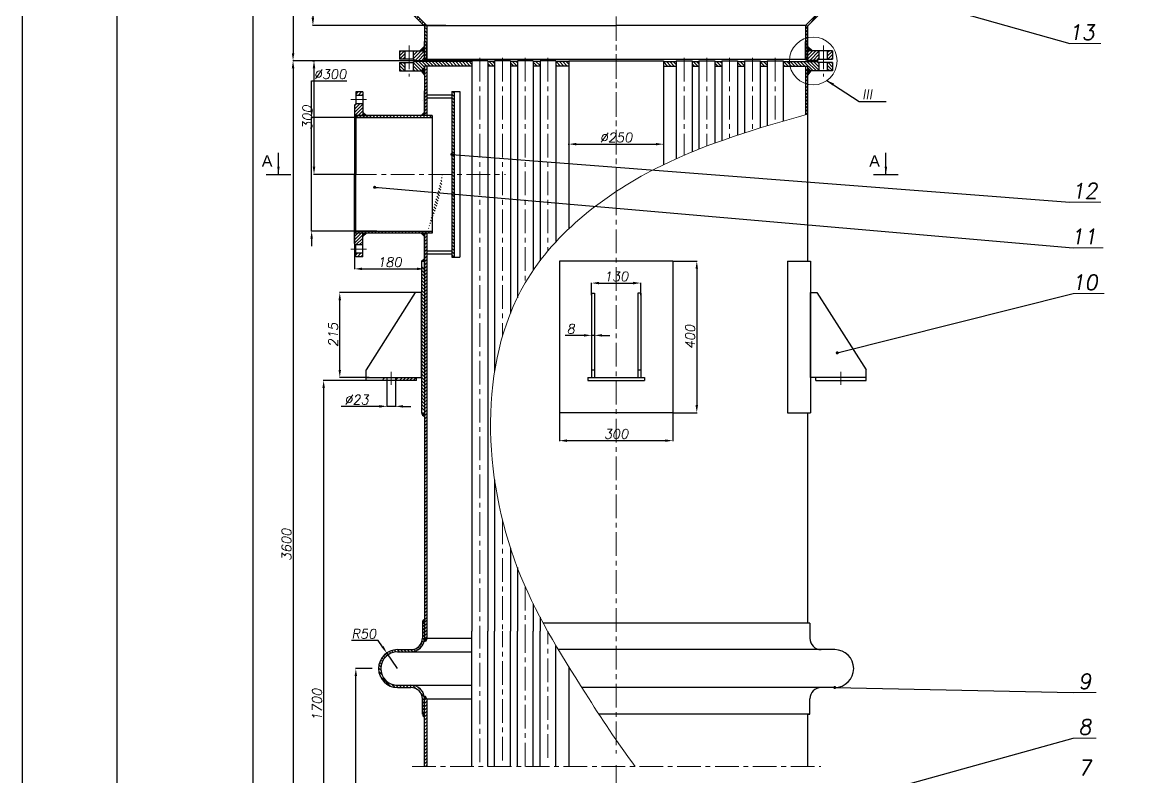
# Model space of a CAD drawing. Header units: inches. Extents: x 285 to 6225, y 0 to 8400.
# Drawn here: x 285 to 3255, y 2242 to 4233 of the extents above; entities that cross this region are included whole.
import ezdxf

# ---------------------------------------------------------------- set-up
doc = ezdxf.new("R2010")
doc.units = ezdxf.units.IN
doc.header["$LTSCALE"] = 50
doc.header["$MEASUREMENT"] = 0
doc.linetypes.add('CENTER', pattern=[2, 1.25, -0.25, 0.25, -0.25])
doc.layers.get('0').update_dxf_attribs({"plot": 0})
for name, color, linetype, lineweight in [('Dam', 2, 'Continuous', 30), ('kthuoc', 3, 'Continuous', 13), ('manh', 4, 'Continuous', 13), ('Tam', 1, 'CENTER', 13)]:
    doc.layers.add(name, color=color, linetype=linetype, lineweight=lineweight)
doc.styles.add('chu2.5', font='txt.shx', dxfattribs={"oblique": 10, "height": 25})
doc.dimstyles.new('kichthuoc2.5', dxfattribs={"dimtxt": 25, "dimasz": 20, "dimexe": 1, "dimexo": 0, "dimgap": 5, "dimtad": 1, "dimtoh": 1, "dimdec": 0, "dimzin": 0, "dimdsep": 46, "dimtxsty": 'chu2.5', "dimcen": 5, "dimclrd": 256, "dimclre": 256, "dimclrt": 256, "dimadec": 0, "dimazin": 0, "dimtfac": 1, "dimtdec": 0, "dimtmove": 0, "dimatfit": 0, "dimfxl": 1, "dimtolj": 1, "dimtzin": 0, "dimarcsym": 0})
pattern_1 = [(45, (-2021.75, 449.134), (-4.419417, 4.419417), [])]
pattern_2 = [(135, (-2021.75, 449.134), (-4.419417, -4.419417), [])]

# ---------------------------------------------------------------- blocks, each defined once
blk = doc.blocks.new('*D2')
at = {"layer": 'DEFPOINTS', "color": 0}
for p in [(1762.1, 7722.2), (893.1, 1206.6), (1816.4, 1206.6)]:
    blk.add_point(p, dxfattribs=at)
at = {"layer": 'kthuoc', "lineweight": -2}
for p, q in [((1762.1, 7722.2), (892.1, 7722.2)), ((893.1, 7702.2), (893.1, 1226.6)), ((1816.4, 1206.6), (892.1, 1206.6))]:
    blk.add_line(p, q, dxfattribs=at)
at = {"layer": 'kthuoc'}
for points in [[(889.8, 7702.2), (896.4, 7702.2), (893.1, 7722.2)], [(889.8, 1226.6), (896.4, 1226.6), (893.1, 1206.6)]]:
    blk.add_solid(points, dxfattribs=at)
at = {"layer": 'kthuoc', "insert": (875.6, 4464.4), "char_height": 25, "attachment_point": 5, "rotation": 90, "style": 'chu2.5'}
blk.add_mtext('\\A1;7550', dxfattribs=at)
blk = doc.blocks.new('*D19')
at = {"layer": 'DEFPOINTS', "color": 0}
for p in [(1202, 3982.1), (1048.9, 3682.1), (1221, 3682.1)]:
    blk.add_point(p, dxfattribs=at)
at = {"layer": 'kthuoc', "lineweight": -2}
for p, q in [((1048.9, 4002.1), (1048.9, 4079.2)), ((1048.9, 4079.2), (1141.6, 4079.2)), ((1202, 3982.1), (1047.9, 3982.1)), ((1048.9, 3682.1), (1048.9, 3982.1)), ((1221, 3682.1), (1047.9, 3682.1)), ((1048.9, 3662.1), (1048.9, 3642.1))]:
    blk.add_line(p, q, dxfattribs=at)
at = {"layer": 'kthuoc'}
for points in [[(1045.6, 4002.1), (1052.2, 4002.1), (1048.9, 3982.1)], [(1045.6, 3662.1), (1052.2, 3662.1), (1048.9, 3682.1)]]:
    blk.add_solid(points, dxfattribs=at)
at = {"layer": 'kthuoc', "insert": (1097.8, 4096.7), "char_height": 25, "attachment_point": 5, "style": 'chu2.5'}
blk.add_mtext('\\A1;%%c300', dxfattribs=at)
blk = doc.blocks.new('*D18')
at = {"layer": 'DEFPOINTS', "color": 0}
for p in [(1481.7, 4132.1), (999.8, 1575.3), (1322.4, 1575.3)]:
    blk.add_point(p, dxfattribs=at)
at = {"layer": 'kthuoc', "lineweight": -2}
for p, q in [((1481.7, 4132.1), (998.8, 4132.1)), ((999.8, 4112.1), (999.8, 1595.3)), ((1322.4, 1575.3), (998.8, 1575.3))]:
    blk.add_line(p, q, dxfattribs=at)
at = {"layer": 'kthuoc'}
for points in [[(996.5, 4112.1), (1003.2, 4112.1), (999.8, 4132.1)], [(996.5, 1595.3), (1003.2, 1595.3), (999.8, 1575.3)]]:
    blk.add_solid(points, dxfattribs=at)
at = {"layer": 'kthuoc', "insert": (982.3, 2853.7), "char_height": 25, "attachment_point": 5, "rotation": 90, "style": 'chu2.5'}
blk.add_mtext('\\A1;3600', dxfattribs=at)
blk = doc.blocks.new('*D16')
at = {"layer": 'DEFPOINTS', "color": 0}
for p in [(1165.7, 2526.9), (1208.4, 2526.9), (1208.6, 1575)]:
    blk.add_point(p, dxfattribs=at)
at = {"layer": 'kthuoc', "lineweight": -2}
for p, q in [((1208.4, 2526.9), (1164.7, 2526.9)), ((1165.7, 1595), (1165.7, 2506.9)), ((1208.6, 1575), (1164.7, 1575))]:
    blk.add_line(p, q, dxfattribs=at)
at = {"layer": 'kthuoc'}
for points in [[(1162.3, 2506.9), (1169, 2506.9), (1165.7, 2526.9)], [(1162.3, 1595), (1169, 1595), (1165.7, 1575)]]:
    blk.add_solid(points, dxfattribs=at)
at = {"layer": 'kthuoc', "insert": (1148.2, 2017.9), "char_height": 25, "attachment_point": 5, "rotation": 90, "style": 'chu2.5'}
blk.add_mtext('\\A1;1000', dxfattribs=at)
blk = doc.blocks.new('*D15')
at = {"layer": 'DEFPOINTS', "color": 0}
for p in [(1361.4, 4433.1), (1052.3, 4225.6), (1403.2, 4225.6)]:
    blk.add_point(p, dxfattribs=at)
at = {"layer": 'kthuoc', "lineweight": -2}
for p, q in [((1361.4, 4433.1), (1051.3, 4433.1)), ((1052.3, 4413.1), (1052.3, 4245.6)), ((1403.2, 4225.6), (1051.3, 4225.6))]:
    blk.add_line(p, q, dxfattribs=at)
at = {"layer": 'kthuoc'}
for points in [[(1048.9, 4413.1), (1055.6, 4413.1), (1052.3, 4433.1)], [(1048.9, 4245.6), (1055.6, 4245.6), (1052.3, 4225.6)]]:
    blk.add_solid(points, dxfattribs=at)
at = {"layer": 'kthuoc', "insert": (1034.8, 4329.4), "char_height": 25, "attachment_point": 5, "rotation": 90, "style": 'chu2.5'}
blk.add_mtext('\\A1;200', dxfattribs=at)
blk = doc.blocks.new('*D13')
at = {"layer": 'DEFPOINTS', "color": 0}
for p in [(1248, 3289.6), (1270.7, 3291.8), (1270.7, 3219.4)]:
    blk.add_point(p, dxfattribs=at)
at = {"layer": 'kthuoc', "lineweight": -2}
for p, q in [((1248, 3289.6), (1248, 3218.4)), ((1270.7, 3291.8), (1270.7, 3218.4)), ((1228, 3219.4), (1127, 3219.4)), ((1270.7, 3219.4), (1248, 3219.4)), ((1290.7, 3219.4), (1310.7, 3219.4))]:
    blk.add_line(p, q, dxfattribs=at)
at = {"layer": 'kthuoc'}
for points in [[(1228, 3222.7), (1228, 3216), (1248, 3219.4)], [(1290.7, 3222.7), (1290.7, 3216), (1270.7, 3219.4)]]:
    blk.add_solid(points, dxfattribs=at)
at = {"layer": 'kthuoc', "insert": (1167.5, 3236.9), "char_height": 25, "attachment_point": 5, "style": 'chu2.5'}
blk.add_mtext('\\A1;%%c23', dxfattribs=at)
blk = doc.blocks.new('*D12')
at = {"layer": 'DEFPOINTS', "color": 0}
for p in [(1123.3, 3519.8), (1331, 3519.8), (1200.9, 3295.8)]:
    blk.add_point(p, dxfattribs=at)
at = {"layer": 'kthuoc', "lineweight": -2}
for p, q in [((1331, 3519.8), (1122.3, 3519.8)), ((1123.3, 3315.8), (1123.3, 3499.8)), ((1200.9, 3295.8), (1122.3, 3295.8))]:
    blk.add_line(p, q, dxfattribs=at)
at = {"layer": 'kthuoc'}
for points in [[(1119.9, 3499.8), (1126.6, 3499.8), (1123.3, 3519.8)], [(1119.9, 3315.8), (1126.6, 3315.8), (1123.3, 3295.8)]]:
    blk.add_solid(points, dxfattribs=at)
at = {"layer": 'kthuoc', "insert": (1105.8, 3407.8), "char_height": 25, "attachment_point": 5, "rotation": 90, "style": 'chu2.5'}
blk.add_mtext('\\A1;215', dxfattribs=at)
blk = doc.blocks.new('*D10')
at = {"layer": 'DEFPOINTS', "color": 0}
for p in [(1161.9, 3943.8), (1347.4, 3609.6), (1347.4, 3582.5)]:
    blk.add_point(p, dxfattribs=at)
at = {"layer": 'kthuoc', "lineweight": -2}
for p, q in [((1161.9, 3943.8), (1161.9, 3581.5)), ((1347.4, 3609.6), (1347.4, 3581.5)), ((1181.9, 3582.5), (1327.4, 3582.5))]:
    blk.add_line(p, q, dxfattribs=at)
at = {"layer": 'kthuoc'}
for points in [[(1181.9, 3585.8), (1181.9, 3579.2), (1161.9, 3582.5)], [(1327.4, 3585.8), (1327.4, 3579.2), (1347.4, 3582.5)]]:
    blk.add_solid(points, dxfattribs=at)
at = {"layer": 'kthuoc', "insert": (1254.6, 3600), "char_height": 25, "attachment_point": 5, "style": 'chu2.5'}
blk.add_mtext('\\A1;180', dxfattribs=at)
blk = doc.blocks.new('*D20')
at = {"layer": 'DEFPOINTS', "color": 0}
for p in [(1703.4, 3202.6), (2003.4, 3202.6), (2003.4, 3128.8)]:
    blk.add_point(p, dxfattribs=at)
at = {"layer": 'kthuoc', "lineweight": -2}
for p, q in [((1703.4, 3202.6), (1703.4, 3127.8)), ((2003.4, 3202.6), (2003.4, 3127.8)), ((1723.4, 3128.8), (1983.4, 3128.8))]:
    blk.add_line(p, q, dxfattribs=at)
at = {"layer": 'kthuoc'}
for points in [[(1723.4, 3132.1), (1723.4, 3125.5), (1703.4, 3128.8)], [(1983.4, 3132.1), (1983.4, 3125.5), (2003.4, 3128.8)]]:
    blk.add_solid(points, dxfattribs=at)
at = {"layer": 'kthuoc', "insert": (1853.4, 3146.3), "char_height": 25, "attachment_point": 5, "style": 'chu2.5'}
blk.add_mtext('\\A1;300', dxfattribs=at)
blk = doc.blocks.new('*D21')
at = {"layer": 'DEFPOINTS', "color": 0}
for p in [(2003.4, 3602.6), (2003.4, 3202.6), (2066.6, 3202.6)]:
    blk.add_point(p, dxfattribs=at)
at = {"layer": 'kthuoc', "lineweight": -2}
for p, q in [((2003.4, 3602.6), (2067.6, 3602.6)), ((2066.6, 3582.6), (2066.6, 3222.6)), ((2003.4, 3202.6), (2067.6, 3202.6))]:
    blk.add_line(p, q, dxfattribs=at)
at = {"layer": 'kthuoc'}
for points in [[(2063.2, 3582.6), (2069.9, 3582.6), (2066.6, 3602.6)], [(2063.2, 3222.6), (2069.9, 3222.6), (2066.6, 3202.6)]]:
    blk.add_solid(points, dxfattribs=at)
at = {"layer": 'kthuoc', "insert": (2049.1, 3402.6), "char_height": 25, "attachment_point": 5, "rotation": 90, "style": 'chu2.5'}
blk.add_mtext('\\A1;400', dxfattribs=at)
blk = doc.blocks.new('*D22')
at = {"layer": 'DEFPOINTS', "color": 0}
for p in [(1788.4, 3406.8), (1788.4, 3406.8), (1796.4, 3406.8)]:
    blk.add_point(p, dxfattribs=at)
at = {"layer": 'kthuoc', "lineweight": -2}
for p, q in [((1768.4, 3406.8), (1718.8, 3406.8)), ((1788.4, 3406.8), (1788.4, 3407.8)), ((1796.4, 3406.8), (1788.4, 3406.8)), ((1796.4, 3406.8), (1796.4, 3407.8)), ((1816.4, 3406.8), (1836.4, 3406.8))]:
    blk.add_line(p, q, dxfattribs=at)
at = {"layer": 'kthuoc'}
for points in [[(1768.4, 3410.2), (1768.4, 3403.5), (1788.4, 3406.8)], [(1816.4, 3410.2), (1816.4, 3403.5), (1796.4, 3406.8)]]:
    blk.add_solid(points, dxfattribs=at)
at = {"layer": 'kthuoc', "insert": (1733.6, 3424.3), "char_height": 25, "attachment_point": 5, "style": 'chu2.5'}
blk.add_mtext('\\A1;8', dxfattribs=at)
blk = doc.blocks.new('*D23')
at = {"layer": 'DEFPOINTS', "color": 0}
for p in [(1918.4, 3545), (1788.4, 3512.8), (1918.4, 3512.8)]:
    blk.add_point(p, dxfattribs=at)
at = {"layer": 'kthuoc', "lineweight": -2}
for p, q in [((1788.4, 3512.8), (1788.4, 3546)), ((1808.4, 3545), (1898.4, 3545)), ((1918.4, 3512.8), (1918.4, 3546))]:
    blk.add_line(p, q, dxfattribs=at)
at = {"layer": 'kthuoc'}
for points in [[(1808.4, 3548.3), (1808.4, 3541.6), (1788.4, 3545)], [(1898.4, 3548.3), (1898.4, 3541.6), (1918.4, 3545)]]:
    blk.add_solid(points, dxfattribs=at)
at = {"layer": 'kthuoc', "insert": (1853.4, 3562.5), "char_height": 25, "attachment_point": 5, "style": 'chu2.5'}
blk.add_mtext('\\A1;130', dxfattribs=at)
blk = doc.blocks.new('*D25')
at = {"layer": 'DEFPOINTS', "color": 0}
for p in [(1123.8, 4433.1), (999.8, 4132.1), (1186.6, 4132.1)]:
    blk.add_point(p, dxfattribs=at)
at = {"layer": 'kthuoc', "lineweight": -2}
for p, q in [((1123.8, 4433.1), (998.8, 4433.1)), ((999.8, 4413.1), (999.8, 4152.1)), ((1186.6, 4132.1), (998.8, 4132.1))]:
    blk.add_line(p, q, dxfattribs=at)
at = {"layer": 'kthuoc'}
for points in [[(996.5, 4413.1), (1003.2, 4413.1), (999.8, 4433.1)], [(996.5, 4152.1), (1003.2, 4152.1), (999.8, 4132.1)]]:
    blk.add_solid(points, dxfattribs=at)
at = {"layer": 'kthuoc', "insert": (982.3, 4282.6), "char_height": 25, "attachment_point": 5, "rotation": 90, "style": 'chu2.5'}
blk.add_mtext('\\A1;300', dxfattribs=at)
blk = doc.blocks.new('*D26')
at = {"layer": 'DEFPOINTS', "color": 0}
for p in [(1285.8, 3287.8), (1080.6, 1575), (1238.3, 1575)]:
    blk.add_point(p, dxfattribs=at)
at = {"layer": 'kthuoc', "lineweight": -2}
for p, q in [((1285.8, 3287.8), (1079.6, 3287.8)), ((1080.6, 3267.8), (1080.6, 1595)), ((1238.3, 1575), (1079.6, 1575))]:
    blk.add_line(p, q, dxfattribs=at)
at = {"layer": 'kthuoc'}
for points in [[(1077.3, 3267.8), (1083.9, 3267.8), (1080.6, 3287.8)], [(1077.3, 1595), (1083.9, 1595), (1080.6, 1575)]]:
    blk.add_solid(points, dxfattribs=at)
at = {"layer": 'kthuoc', "insert": (1063.1, 2431.4), "char_height": 25, "attachment_point": 5, "rotation": 90, "style": 'chu2.5'}
blk.add_mtext('\\A1;1700', dxfattribs=at)
blk = doc.blocks.new('*D27')
at = {"layer": 'DEFPOINTS', "color": 0}
for p in [(1050.8, 4132.1), (1055.1, 3832.1), (1161.9, 3832.1)]:
    blk.add_point(p, dxfattribs=at)
at = {"layer": 'kthuoc', "lineweight": -2}
for p, q in [((1050.8, 4132.1), (1056.1, 4132.1)), ((1055.1, 4112.1), (1055.1, 3852.1)), ((1161.9, 3832.1), (1054.1, 3832.1))]:
    blk.add_line(p, q, dxfattribs=at)
at = {"layer": 'kthuoc'}
for points in [[(1051.8, 4112.1), (1058.5, 4112.1), (1055.1, 4132.1)], [(1051.8, 3852.1), (1058.5, 3852.1), (1055.1, 3832.1)]]:
    blk.add_solid(points, dxfattribs=at)
at = {"layer": 'kthuoc', "insert": (1037.6, 3982.1), "char_height": 25, "attachment_point": 5, "rotation": 90, "style": 'chu2.5'}
blk.add_mtext('\\A1;300', dxfattribs=at)
blk = doc.blocks.new('*D70')
at = {"layer": 'DEFPOINTS', "color": 0}
for p in [(1247.5, 2568.2), (1275.7, 2526.9)]:
    blk.add_point(p, dxfattribs=at)
at = {"layer": 'kthuoc', "lineweight": -2}
for p, q in [((1224.9, 2601.2), (1153.8, 2601.2)), ((1236.2, 2584.7), (1224.9, 2601.2)), ((1275.7, 2526.9), (1247.5, 2568.2))]:
    blk.add_line(p, q, dxfattribs=at)
at = {"layer": 'kthuoc'}
blk.add_solid([(1239, 2586.6), (1233.4, 2582.8), (1247.5, 2568.2)], dxfattribs=at)
at = {"layer": 'kthuoc', "insert": (1186.8, 2618.7), "char_height": 25, "attachment_point": 5, "style": 'chu2.5'}
blk.add_mtext('\\A1;R50', dxfattribs=at)
blk = doc.blocks.new('*D72')
at = {"layer": 'DEFPOINTS', "color": 0}
for p in [(1728.4, 3910.2), (1978.4, 3911.8), (1978.4, 3910.2)]:
    blk.add_point(p, dxfattribs=at)
at = {"layer": 'kthuoc', "lineweight": -2}
for p, q in [((1728.4, 3910.2), (1728.4, 3912.8)), ((1748.4, 3911.8), (1958.4, 3911.8)), ((1978.4, 3910.2), (1978.4, 3912.8))]:
    blk.add_line(p, q, dxfattribs=at)
at = {"layer": 'kthuoc'}
for points in [[(1748.4, 3915.1), (1748.4, 3908.5), (1728.4, 3911.8)], [(1958.4, 3915.1), (1958.4, 3908.5), (1978.4, 3911.8)]]:
    blk.add_solid(points, dxfattribs=at)
at = {"layer": 'kthuoc', "insert": (1853.4, 3929.3), "char_height": 25, "attachment_point": 5, "style": 'chu2.5'}
blk.add_mtext('\\A1;%%c250', dxfattribs=at)

msp = doc.modelspace()

# ---------------------------------------------------------------- hatches: boundary and pattern name
at = {"layer": 'Dam'}
h = msp.add_hatch(dxfattribs=at)
h.set_pattern_fill('ANSI31', color=256, scale=66.666667, style=0)
h.set_pattern_definition([(45, (-380.258, -59.295), (-5.892557, 5.892557), [])])
h.paths.add_polyline_path([(1248, 3295.8), (1236.7, 3295.8), (1236.7, 3287.8), (1248, 3287.8)])
h.paths.add_polyline_path([(1282, 3295.8), (1270.7, 3295.8), (1270.7, 3287.8), (1282, 3287.8)])
at = {"layer": 'kthuoc'}
h = msp.add_hatch(dxfattribs=at)
h.set_pattern_fill('ANSI31', color=256, scale=50, style=0)
h.paths.add_polyline_path([(1160.7, 4417.1, -0.219615), (1153.4, 4433.1), (1147.4, 4433.1, 0.219615), (1156.8, 4412.6), (1337.5, 4233.1), (1345.8, 4233.1)])
h = msp.add_hatch(dxfattribs=at)
h.set_pattern_fill('ANSI31', color=256, scale=50, angle=10, style=0)
h.paths.add_polyline_path([(2546, 4417.1, 0.219615), (2553.4, 4433.1), (2559.4, 4433.1, -0.219615), (2549.9, 4412.6), (2369.2, 4233.1), (2360.9, 4233.1)])
h = msp.add_hatch(dxfattribs=at)
h.set_pattern_fill('ANSI31', color=256, scale=50, style=0)
h.paths.add_polyline_path([(1345.8, 4233.1), (1337.5, 4233.1), (1347.4, 4223.3), (1353.4, 4225.6)])
h = msp.add_hatch(dxfattribs=at)
h.set_pattern_fill('ANSI31', color=256, scale=50, angle=90, style=0)
h.paths.add_polyline_path([(1353.4, 4225.6), (1347.4, 4223.3), (1347.4, 4133.1), (1353.4, 4133.1), (1353.4, 4183.1)])
h = msp.add_hatch(dxfattribs=at)
h.set_pattern_fill('ANSI31', color=256, scale=50, angle=90, style=0)
h.paths.add_polyline_path([(2359.4, 4223.3), (2353.4, 4225.6), (2353.4, 4191.2, -0.024801), (2359.4, 4192.9)])
h.paths.add_polyline_path([(2359.4, 4192.9, 0.024801), (2353.4, 4191.2), (2353.4, 4133.1), (2359.4, 4133.1)])
h = msp.add_hatch(dxfattribs=at)
h.set_pattern_fill('ANSI31', color=256, scale=50, style=0)
h.paths.add_polyline_path([(1317.4, 4136.1), (1321.4, 4133.1), (1347.4, 4133.1), (1347.4, 4158.1), (1317.4, 4158.1)])
h.paths.add_polyline_path([(1281.4, 4136.1), (1295.4, 4136.1), (1295.4, 4158.1), (1281.4, 4158.1)])
for points in [[(1347.4, 4170.5), (1334.7, 4158.1), (1347.4, 4158.1)], [(2359.4, 4170.5), (2372.1, 4158.1), (2359.4, 4158.1)], [(1347.4, 4136.1), (1347.4, 4133.1), (1353.4, 4136.1)], [(2359.4, 4136.1), (2353.4, 4136.1), (2359.4, 4133.1)], [(1347.4, 4114), (1338.7, 4105.1), (1347.4, 4093.6)], [(2359.4, 4114), (2359.4, 4093.6), (2368.1, 4105.1)], [(1161.9, 3987.1), (1165.9, 3987.1), (1165.9, 3983.1)], [(1183.9, 3997.3), (1194.1, 3987.1), (1183.9, 3987.1)], [(1183.9, 3993.1), (1189.9, 3987.1), (1183.9, 3987.1)], [(1347.4, 3996.5), (1338, 3987.1), (1347.4, 3987.1)], [(1161.9, 3677.1), (1165.9, 3677.1), (1165.9, 3681.1)], [(1183.9, 3666.9), (1194.1, 3677.1), (1183.9, 3677.1)], [(1347.4, 3667.8), (1338, 3677.1), (1347.4, 3677.1)], [(1347.4, 3609.6), (1339.4, 3602.6), (1347.4, 3602.6)]]:
    msp.add_hatch(color=256, dxfattribs=at).paths.add_polyline_path(points)
h = msp.add_hatch(dxfattribs=at)
h.set_pattern_fill('ANSI31', color=256, scale=50, style=0)
h.paths.add_polyline_path([(2389.4, 4158.1), (2359.4, 4158.1), (2359.4, 4133.1), (2385.4, 4133.1), (2389.4, 4136.1)])
h.paths.add_polyline_path([(2425.4, 4158.1), (2411.4, 4158.1), (2411.4, 4136.1), (2425.4, 4136.1)])
h = msp.add_hatch(dxfattribs=at)
h.set_pattern_fill('ANSI31', color=256, scale=50, angle=90, style=0)
h.paths.add_polyline_path([(1295.4, 4127.1), (1281.4, 4127.1), (1281.4, 4105.1), (1295.4, 4105.1)])
h.paths.add_polyline_path([(1347.4, 4118.1), (1472.4, 4118.1), (1472.4, 4130.1), (1454.4, 4130.1), (1321.4, 4130.1), (1317.4, 4127.1), (1317.4, 4105.1), (1338.7, 4105.1), (1347.4, 4114)])
h.paths.add_polyline_path([(1532.4, 4130.1), (1514.4, 4130.1), (1514.4, 4118.1), (1532.4, 4118.1)])
h.paths.add_polyline_path([(1592.4, 4130.1), (1574.4, 4130.1), (1574.4, 4118.1), (1592.4, 4118.1)])
h.paths.add_polyline_path([(1652.4, 4130.1), (1634.4, 4130.1), (1634.4, 4118.1), (1652.4, 4118.1)])
h.paths.add_polyline_path([(1728.4, 4130.1), (1694.4, 4130.1), (1694.4, 4118.1), (1728.4, 4118.1)])
h = msp.add_hatch(dxfattribs=at)
h.set_pattern_fill('ANSI37', color=256, scale=10, angle=90, style=0)
h.set_pattern_definition([(45, (5728.483, -297), (0.88388348, -0.88388348), []), (315, (5728.483, -297), (-0.88388348, -0.88388348), [])])
h.paths.add_polyline_path([(1321.4, 4130.1), (1321.4, 4133.1), (1347.4, 4133.1), (1347.4, 4130.1)])
h = msp.add_hatch(dxfattribs=at)
h.set_pattern_fill('ANSI31', color=256, scale=50, angle=90, style=0)
h.paths.add_polyline_path([(2072.4, 4130.1), (2054.4, 4130.1), (2054.4, 4118.1), (2072.4, 4118.1)])
h.paths.add_polyline_path([(2012.4, 4130.1), (1978.4, 4130.1), (1978.4, 4118.1), (2012.4, 4118.1)])
h = msp.add_hatch(dxfattribs=at)
h.set_pattern_fill('ANSI31', color=256, scale=50, angle=90, style=0)
h.paths.add_polyline_path([(2389.4, 4127.1), (2385.4, 4130.1), (2311.2, 4130.1, 0.047969), (2312.7, 4118.1), (2359.4, 4118.1), (2359.4, 4114), (2368.1, 4105.1), (2389.4, 4105.1)])
h.paths.add_polyline_path([(2425.4, 4127.1), (2411.4, 4127.1), (2411.4, 4105.1), (2425.4, 4105.1)])
h.paths.add_polyline_path([(2311.2, 4130.1), (2294.4, 4130.1), (2294.4, 4118.1), (2312.7, 4118.1, -0.047969)])
h.paths.add_polyline_path([(2252.4, 4130.1), (2234.4, 4130.1), (2234.4, 4118.1), (2252.4, 4118.1)])
h.paths.add_polyline_path([(2192.4, 4130.1), (2174.4, 4130.1), (2174.4, 4118.1), (2192.4, 4118.1)])
h.paths.add_polyline_path([(2132.4, 4130.1), (2114.4, 4130.1), (2114.4, 4118.1), (2132.4, 4118.1)])
h = msp.add_hatch(dxfattribs=at)
h.set_pattern_fill('ANSI37', color=256, scale=10, angle=90, style=0)
h.set_pattern_definition([(135, (-2021.75, -297), (-0.88388348, -0.88388348), []), (225, (-2021.75, -297), (0.88388348, -0.88388348), [])])
h.paths.add_polyline_path([(2385.4, 4130.1), (2385.4, 4133.1), (2359.4, 4133.1), (2359.4, 4130.1)])
h = msp.add_hatch(dxfattribs=at)
h.set_pattern_fill('ANSI31', color=256, scale=50, style=0)
h.paths.add_polyline_path([(1353.4, 4114), (1347.4, 4114), (1347.4, 3987.1), (1353.4, 3987.1)])
h = msp.add_hatch(dxfattribs=at)
h.set_pattern_fill('ANSI31', color=256, scale=50, style=0)
h.paths.add_polyline_path([(2359.4, 4114), (2353.4, 4114), (2353.4, 4072.1, 0.024801), (2359.4, 4070.3)])
edge = h.paths.add_edge_path()
edge.add_arc((2374.3, 4131.6), 63.1, 250.6037, 256.2865, ccw=False)
edge.add_line((2353.4, 4072.1), (2353.4, 3989.6))
edge.add_spline(control_points=[(2353.4, 3989.6), (2355.4, 3990.2), (2357.4, 3990.8), (2359.4, 3991.4)], knot_values=[0, 0, 0, 0, 6.26213, 6.26213, 6.26213, 6.26213], degree=3, periodic=0)
edge.add_line((2359.4, 3991.4), (2359.4, 4070.3))
h = msp.add_hatch(dxfattribs=at)
h.set_pattern_fill('ANSI31', color=256, scale=50, style=0)
h.set_pattern_definition(pattern_1)
h.paths.add_polyline_path([(1183.9, 4018.6), (1165.9, 4018.6), (1161.9, 4014.6), (1161.9, 3987.1), (1183.9, 3987.1)])
h.paths.add_polyline_path([(1165.9, 4049.6), (1165.9, 4040.6), (1183.9, 4040.6), (1183.9, 4049.6)])
h = msp.add_hatch(dxfattribs=at)
h.set_pattern_fill('ANSI31', color=256, scale=50, angle=90, style=0)
h.set_pattern_definition(pattern_2)
h.paths.add_polyline_path([(1425.4, 3832.1), (1419.4, 3832.1), (1419.4, 3613), (1425.4, 3613)])
h.paths.add_polyline_path([(1425.4, 4051.2), (1419.4, 4051.2), (1419.4, 3832.1), (1425.4, 3832.1)])
h = msp.add_hatch(dxfattribs=at)
h.set_pattern_fill('ANSI31', color=256, scale=50, angle=90, style=0)
h.set_pattern_definition(pattern_2)
edge = h.paths.add_edge_path()
edge.add_spline(control_points=[(1355.3, 3982.1), (1354.7, 3983.8), (1354, 3985.4), (1353.4, 3987.1)], knot_values=[0, 0, 0, 0, 5.170409, 5.170409, 5.170409, 5.170409], degree=3, periodic=0)
edge.add_line((1353.4, 3987.1), (1165.9, 3987.1))
edge.add_line((1165.9, 3987.1), (1165.9, 3982.1))
edge.add_line((1165.9, 3982.1), (1355.3, 3982.1))
h = msp.add_hatch(dxfattribs=at)
h.set_pattern_fill('ANSI31', color=256, scale=50, angle=90, style=0)
edge = h.paths.add_edge_path()
edge.add_spline(control_points=[(1353.4, 3987.1), (1354, 3985.4), (1354.7, 3983.8), (1355.3, 3982.1)], knot_values=[0, 0, 0, 0, 5.170409, 5.170409, 5.170409, 5.170409], degree=3, periodic=0)
edge.add_line((1355.3, 3982.1), (1367.4, 3982.1))
edge.add_line((1367.4, 3982.1), (1367.4, 3987.1))
edge.add_line((1367.4, 3987.1), (1353.4, 3987.1))
h = msp.add_hatch(dxfattribs=at)
h.set_pattern_fill('ANSI31', color=256, scale=50, angle=90, style=0)
h.set_pattern_definition(pattern_2)
edge = h.paths.add_edge_path()
edge.add_line((1355.3, 3682.1), (1165.9, 3682.1))
edge.add_line((1165.9, 3682.1), (1165.9, 3677.1))
edge.add_line((1165.9, 3677.1), (1353.4, 3677.1))
edge.add_spline(control_points=[(1353.4, 3677.1), (1373.8, 3728.8), (1394.2, 3780.4), (1394.2, 3832.1)], knot_values=[160.282688, 160.282688, 160.282688, 160.282688, 320.565376, 320.565376, 320.565376, 320.565376], degree=3, periodic=0)
h = msp.add_hatch(dxfattribs=at)
h.set_pattern_fill('ANSI31', color=256, scale=50, style=0)
h.set_pattern_definition(pattern_1)
h.paths.add_polyline_path([(1183.9, 3677.1), (1161.9, 3677.1), (1161.9, 3649.6), (1165.9, 3645.6), (1183.9, 3645.6)])
h.paths.add_polyline_path([(1165.9, 3623.6), (1165.9, 3614.6), (1183.9, 3614.6), (1183.9, 3623.6)])
h = msp.add_hatch(dxfattribs=at)
h.set_pattern_fill('ANSI31', color=256, scale=50, style=0)
h.paths.add_polyline_path([(1353.4, 3677.1), (1347.4, 3677.1), (1347.4, 3656.1), (1353.4, 3656.1)])
h = msp.add_hatch(dxfattribs=at)
h.set_pattern_fill('ANSI31', color=256, scale=50, style=0)
h.paths.add_polyline_path([(1353.4, 3656.1), (1347.4, 3656.1), (1347.4, 3564.5), (1347.4, 3166), (1353.4, 3166)])
h = msp.add_hatch(dxfattribs=at)
h.set_pattern_fill('ANSI31', color=256, scale=50, angle=90, style=0)
edge = h.paths.add_edge_path()
edge.add_spline(control_points=[(1355.3, 3682.1), (1354.7, 3680.4), (1354, 3678.8), (1353.4, 3677.1)], knot_values=[315.394967, 315.394967, 315.394967, 315.394967, 320.565376, 320.565376, 320.565376, 320.565376], degree=3, periodic=0)
edge.add_line((1353.4, 3677.1), (1367.4, 3677.1))
edge.add_line((1367.4, 3677.1), (1367.4, 3682.1))
edge.add_line((1367.4, 3682.1), (1355.3, 3682.1))
h = msp.add_hatch(dxfattribs=at)
h.set_pattern_fill('ANSI31', color=256, scale=50, angle=90, style=0)
h.set_pattern_definition([(135, (-2334.5916, -684.198), (-4.4194174, -4.4194174), [])])
h.paths.add_polyline_path([(1347.4, 3586.7), (1339.4, 3586.7), (1339.4, 3287.8), (1347.4, 3287.8)])
h.paths.add_polyline_path([(1347.4, 3287.8), (1339.4, 3287.8), (1339.4, 3208.5), (1347.4, 3208.5)])
h = msp.add_hatch(dxfattribs=at)
h.set_pattern_fill('ANSI31', color=256, scale=50, style=0)
h.paths.add_polyline_path([(1326, 3295.8), (1282, 3295.8), (1282, 3287.8), (1326, 3287.8)])
h.paths.add_polyline_path([(1236.7, 3295.8), (1192.7, 3295.8), (1192.7, 3287.8), (1236.7, 3287.8)], flags=16)
edge = h.paths.add_edge_path()
edge.add_line((1236.7, 3295.8), (1236.7, 3287.8))
edge.add_line((1192.7, 3287.8), (1192.7, 3295.8))
h = msp.add_hatch(color=256, dxfattribs=at)
edge = h.paths.add_edge_path()
edge.add_line((1347.4, 3202.6), (1339.4, 3202.6))
edge.add_spline(control_points=[(1339.4, 3202.6), (1339.9, 3200), (1340.8, 3195), (1345.3, 3192.7), (1347.4, 3191.6)], knot_values=[0, 0, 0, 0, 7.554221, 14.303338, 14.303338, 14.303338, 14.303338], degree=3, periodic=0)
edge.add_line((1347.4, 3191.6), (1347.4, 3202.6))
h = msp.add_hatch(dxfattribs=at)
h.set_pattern_fill('ANSI31', color=256, scale=50, style=0)
h.paths.add_polyline_path([(1353.4, 3166), (1347.4, 3166), (1347.4, 2654.4), (1353.4, 2654.4)])
h = msp.add_hatch(dxfattribs=at)
h.set_pattern_fill('ANSI31', color=256, scale=50, angle=90, style=0)
h.set_pattern_definition([(135, (130.6606, 1e-12), (-4.419417, -4.419417), [])])
h.paths.add_polyline_path([(1311.4, 2576.9), (1275.7, 2576.9, 1), (1275.7, 2476.9), (1311.4, 2476.9, -0.414214), (1341.4, 2446.9), (1341.4, 2406.9), (1347.4, 2406.9), (1347.4, 2446.9, 0.414214), (1311.4, 2482.9), (1275.7, 2482.9, -1), (1275.7, 2570.9), (1311.4, 2570.9, 0.414214), (1347.4, 2606.9), (1347.4, 2646.9), (1341.4, 2646.9), (1341.4, 2606.9, -0.414214)])
h = msp.add_hatch(color=256, dxfattribs=at)
edge = h.paths.add_edge_path()
edge.add_spline(control_points=[(1347.4, 2657.1), (1345.5, 2656.3), (1341.1, 2654.5), (1341.3, 2649.6), (1341.4, 2646.9)], knot_values=[0, 0, 0, 0, 5.657802, 13.056383, 13.056383, 13.056383, 13.056383], degree=3, periodic=0)
edge.add_line((1341.4, 2646.9), (1347.4, 2646.9))
edge.add_line((1347.4, 2646.9), (1347.4, 2657.1))
h = msp.add_hatch(dxfattribs=at)
h.set_pattern_fill('ANSI31', color=256, scale=50, style=0)
h.set_pattern_definition([(45, (130.6606, 1e-12), (-4.419417, 4.419417), [])])
h.paths.add_polyline_path([(1347.4, 2606.9), (1353.4, 2606.9), (1353.4, 2653.8), (1347.4, 2653.8)])
h = msp.add_hatch(color=256, dxfattribs=at)
edge = h.paths.add_edge_path()
edge.add_spline(control_points=[(1346.2, 2597.9), (1348.1, 2598.2), (1352.8, 2598.8), (1353.1, 2603.8), (1353.4, 2606.9)], knot_values=[0, 0, 0, 0, 5.100995, 12.93211, 12.93211, 12.93211, 12.93211], degree=3, periodic=0)
edge.add_line((1353.4, 2606.9), (1347.4, 2606.9))
edge.add_arc((1311.4, 2606.9), 36, -14.4318, 0, ccw=False)
h = msp.add_hatch(color=256, dxfattribs=at)
edge = h.paths.add_edge_path()
edge.add_spline(control_points=[(1346.2, 2455.8), (1348.1, 2455.6), (1352.8, 2454.9), (1353.1, 2449.9), (1353.4, 2446.9)], knot_values=[0, 0, 0, 0, 5.100995, 12.93211, 12.93211, 12.93211, 12.93211], degree=3, periodic=0)
edge.add_line((1353.4, 2446.9), (1347.4, 2446.9))
edge.add_arc((1311.4, 2446.9), 36, 360, 374.4318)
h = msp.add_hatch(dxfattribs=at)
h.set_pattern_fill('ANSI31', color=256, scale=50, style=0)
h.paths.add_polyline_path([(1353.4, 2446.9), (1347.4, 2446.9), (1347.4, 2268.7), (1353.4, 2268.7)])
h = msp.add_hatch(color=256, dxfattribs=at)
edge = h.paths.add_edge_path()
edge.add_spline(control_points=[(1347.4, 2396.7), (1345.5, 2397.4), (1341.1, 2399.2), (1341.3, 2404.1), (1341.4, 2406.9)], knot_values=[0, 0, 0, 0, 5.657802, 13.056383, 13.056383, 13.056383, 13.056383], degree=3, periodic=0)
edge.add_line((1341.4, 2406.9), (1347.4, 2406.9))
edge.add_line((1347.4, 2406.9), (1347.4, 2396.7))

# ---------------------------------------------------------------- linework, layer by layer
msp.add_lwpolyline([(284.9, 0), (284.9, 8400), (6224.9, 8400), (6224.9, 0), (284.9, 0)], close=True)
at = {"layer": 'Dam'}
for p, q in [((534.9, 50), (534.9, 8350)), ((1347.4, 4223.3), (1156.8, 4412.6)), ((1353.4, 4225.6), (1160.7, 4417.1)), ((2353.4, 4225.6), (2546, 4417.1)), ((2359.4, 4223.3), (2549.9, 4412.6)), ((1347.4, 4223.3), (1353.4, 4225.6)), ((1347.4, 4223.3), (1347.4, 4130.1)), ((1353.4, 4225.6), (1353.4, 4136.1)), ((1353.4, 4225.6), (1853.4, 4225.6)), ((2353.4, 4225.6), (1853.4, 4225.6)), ((2359.4, 4223.3), (2353.4, 4225.6)), ((2353.4, 4225.6), (2353.4, 4136.1)), ((2359.4, 4223.3), (2359.4, 4130.1)), ((1281.4, 4158.1), (1347.4, 4158.1)), ((1281.4, 4158.1), (1281.4, 4136.1)), ((1295.4, 4158.1), (1295.4, 4136.1)), ((1310.4, 4158.1), (1347.4, 4158.1)), ((1317.4, 4158.1), (1317.4, 4136.1)), ((1347.4, 4130.1), (1347.4, 4183.1)), ((1353.4, 4136.1), (1353.4, 4183.1)), ((2353.4, 4136.1), (2353.4, 4183.1)), ((2359.4, 4130.1), (2359.4, 4183.1)), ((2425.4, 4158.1), (2359.4, 4158.1)), ((2396.4, 4158.1), (2359.4, 4158.1)), ((2389.4, 4158.1), (2389.4, 4136.1)), ((2411.4, 4158.1), (2411.4, 4136.1)), ((2425.4, 4158.1), (2425.4, 4136.1)), ((1317.4, 4136.1), (1281.4, 4136.1)), ((1321.4, 4133.1), (1317.4, 4136.1)), ((1321.4, 4130.1), (1317.4, 4127.1)), ((1321.4, 4133.1), (1321.4, 4130.1)), ((1321.4, 4133.1), (1347.4, 4133.1)), ((1454.4, 4130.1), (1321.4, 4130.1)), ((1347.4, 4136.1), (2359.4, 4136.1)), ((1353.4, 4136.1), (1347.4, 4133.1)), ((1472.4, 4130.1), (1454.4, 4130.1)), ((1472.4, 4132.1), (1472.4, 2625.8)), ((1514.4, 4132.1), (1472.4, 4132.1)), ((1514.4, 4132.1), (1514.4, 2625.8)), ((1532.4, 4130.1), (1514.4, 4130.1)), ((1532.4, 4132.1), (1532.4, 3312.4)), ((1574.4, 4132.1), (1532.4, 4132.1)), ((1574.4, 4132.1), (1574.4, 3465.9)), ((1592.4, 4130.1), (1574.4, 4130.1)), ((1592.4, 4132.1), (1592.4, 3506.3)), ((1634.4, 4132.1), (1592.4, 4132.1)), ((1634.4, 4132.1), (1634.4, 3578.6)), ((1652.4, 4130.1), (1634.4, 4130.1)), ((1652.4, 4132.1), (1652.4, 3603.7)), ((1694.4, 4132.1), (1652.4, 4132.1)), ((1694.4, 4132.1), (1694.4, 3653.9)), ((1728.4, 4130.1), (1694.4, 4130.1)), ((1728.4, 4132.1), (1728.4, 3688.3)), ((1728.4, 4132.1), (1978.4, 4132.1)), ((1978.4, 4132.1), (1978.4, 3857.4)), ((1978.4, 4130.1), (2012.4, 4130.1)), ((2012.4, 4132.1), (2054.4, 4132.1)), ((2012.4, 4132.1), (2012.4, 3873.3)), ((2054.4, 4132.1), (2054.4, 3891.3)), ((2054.4, 4130.1), (2072.4, 4130.1)), ((2072.4, 4132.1), (2114.4, 4132.1)), ((2072.4, 4132.1), (2072.4, 3898.6)), ((2114.4, 4132.1), (2114.4, 3914.6)), ((2114.4, 4130.1), (2132.4, 4130.1)), ((2132.4, 4132.1), (2174.4, 4132.1)), ((2132.4, 4132.1), (2132.4, 3921)), ((2174.4, 4132.1), (2174.4, 3935.4)), ((2174.4, 4130.1), (2192.4, 4130.1)), ((2192.4, 4132.1), (2234.4, 4132.1)), ((2192.4, 4132.1), (2192.4, 3941.3)), ((2234.4, 4132.1), (2234.4, 3954.6)), ((2234.4, 4130.1), (2252.4, 4130.1)), ((2252.4, 4132.1), (2294.4, 4132.1)), ((2252.4, 4132.1), (2252.4, 3960.1)), ((2294.4, 4132.1), (2294.4, 3972.5)), ((2294.4, 4130.1), (2385.4, 4130.1)), ((2353.4, 4136.1), (2359.4, 4133.1)), ((2385.4, 4133.1), (2359.4, 4133.1)), ((2385.4, 4133.1), (2389.4, 4136.1)), ((2385.4, 4133.1), (2385.4, 4130.1)), ((2385.4, 4130.1), (2389.4, 4127.1)), ((2389.4, 4136.1), (2425.4, 4136.1)), ((1281.4, 4127.1), (1281.4, 4105.1)), ((1281.4, 4127.1), (1317.4, 4127.1)), ((1281.4, 4105.1), (1338.7, 4105.1)), ((1295.4, 4127.1), (1295.4, 4105.1)), ((1317.4, 4127.1), (1317.4, 4105.1)), ((1347.4, 4114), (1338.7, 4105.1)), ((1338.7, 4105.1), (1347.4, 4093.6)), ((1347.4, 4118.1), (1347.4, 3987.1)), ((1472.4, 4118.1), (1347.4, 4118.1)), ((1353.4, 4118.1), (1353.4, 3987.1)), ((1532.4, 4118.1), (1514.4, 4118.1)), ((1592.4, 4118.1), (1574.4, 4118.1)), ((1652.4, 4118.1), (1634.4, 4118.1)), ((1728.4, 4118.1), (1694.4, 4118.1)), ((1978.4, 4118.1), (2012.4, 4118.1)), ((2054.4, 4118.1), (2072.4, 4118.1)), ((2114.4, 4118.1), (2132.4, 4118.1)), ((2174.4, 4118.1), (2192.4, 4118.1)), ((2234.4, 4118.1), (2252.4, 4118.1)), ((2294.4, 4118.1), (2359.4, 4118.1)), ((2353.4, 4118.1), (2353.4, 3989.6)), ((2359.4, 4118.1), (2359.4, 3602.6)), ((2359.4, 4114), (2368.1, 4105.1)), ((2368.1, 4105.1), (2359.4, 4093.6)), ((2425.4, 4105.1), (2368.1, 4105.1)), ((2389.4, 4127.1), (2389.4, 4105.1)), ((2425.4, 4127.1), (2389.4, 4127.1)), ((2411.4, 4127.1), (2411.4, 4105.1)), ((2425.4, 4127.1), (2425.4, 4105.1)), ((1183.9, 4049.6), (1165.9, 4049.6)), ((1165.9, 4049.6), (1165.9, 4018.6)), ((1183.9, 4040.6), (1165.9, 4040.6)), ((1183.9, 4049.6), (1183.9, 3987.1)), ((1347.4, 3987.1), (1347.4, 4052.5)), ((1353.4, 4042.2), (1419.4, 4042.2)), ((1419.4, 4051.2), (1419.4, 3613)), ((1419.4, 4051.2), (1440.4, 4051.2)), ((1425.4, 4051.2), (1425.4, 3613)), ((1440.4, 4051.2), (1440.4, 3613)), ((1165.9, 4018.6), (1161.9, 4014.6)), ((1161.9, 4014.6), (1161.9, 3832.1)), ((1183.9, 4018.6), (1165.9, 4018.6)), ((1341.8, 4027.4), (1341.8, 4027.4)), ((1353.4, 4034.2), (1419.4, 4034.2)), ((1367.4, 3987.1), (1161.9, 3987.1)), ((1161.9, 3987.1), (1165.9, 3983.1)), ((1161.9, 3982.1), (1367.4, 3982.1)), ((1165.9, 3987.1), (1165.9, 3832.1)), ((1183.9, 3996), (1194.1, 3987.1)), ((1183.9, 3992.4), (1189.9, 3987.1)), ((1367.4, 3987.1), (1367.4, 3677.1)), ((928.5, 3832.1), (993.7, 3832.1)), ((1161.9, 3649.6), (1161.9, 3832.1)), ((1165.9, 3677.1), (1165.9, 3832.1)), ((2533.6, 3832.1), (2598.8, 3832.1)), ((1161.9, 3677.1), (1165.9, 3681.1)), ((1367.4, 3677.1), (1161.9, 3677.1)), ((1165.9, 3682.1), (1367.4, 3682.1)), ((1183.9, 3668.2), (1194.1, 3677.1)), ((1183.9, 3614.6), (1183.9, 3677.1)), ((1347.4, 3677.1), (1347.4, 2606.9)), ((1347.4, 3564.5), (1347.4, 3677.1)), ((1353.4, 3677.1), (1353.4, 2606.9)), ((1165.9, 3645.6), (1161.9, 3649.6)), ((1165.9, 3614.6), (1165.9, 3645.6)), ((1183.9, 3645.6), (1165.9, 3645.6)), ((1183.9, 3623.6), (1165.9, 3623.6)), ((1353.4, 3630), (1419.4, 3630)), ((1183.9, 3614.6), (1165.9, 3614.6)), ((1339.4, 3602.6), (1347.4, 3602.6)), ((1339.4, 3602.6), (1339.4, 3202.6)), ((1353.4, 3622), (1419.4, 3622)), ((1419.4, 3613), (1440.4, 3613)), ((1703.4, 3602.6), (1703.4, 3202.6)), ((2003.4, 3602.6), (1703.4, 3602.6)), ((2003.4, 3602.6), (2003.4, 3202.6)), ((2306.1, 3602.6), (2367.4, 3602.6)), ((2306.1, 3602.6), (2306.1, 3202.6)), ((2367.4, 3602.6), (2367.4, 3202.6)), ((1322.7, 3519.8), (1192.7, 3315.8)), ((1339.4, 3519.8), (1322.7, 3519.8)), ((1339.4, 3295.8), (1339.4, 3519.8)), ((1788.4, 3517.9), (1796.4, 3517.9)), ((1788.4, 3517.9), (1788.4, 3295.8)), ((1796.4, 3517.9), (1796.4, 3295.8)), ((1918.4, 3517.9), (1910.4, 3517.9)), ((1910.4, 3517.9), (1910.4, 3295.8)), ((1918.4, 3517.9), (1918.4, 3295.8)), ((2367.4, 3295.8), (2367.4, 3519.8)), ((2367.4, 3519.8), (2384, 3519.8)), ((2384, 3519.8), (2514, 3315.8)), ((1192.7, 3295.8), (1192.7, 3315.8)), ((1788.4, 3315.8), (1796.4, 3315.8)), ((1910.4, 3315.8), (1918.4, 3315.8)), ((2514, 3295.8), (2514, 3315.8)), ((1192.7, 3287.8), (1192.7, 3295.8)), ((1192.7, 3295.8), (1326, 3295.8)), ((1326, 3287.8), (1192.7, 3287.8)), ((1248, 3295.8), (1248, 3287.8)), ((1270.7, 3295.8), (1270.7, 3287.8)), ((1326, 3295.8), (1339.4, 3295.8)), ((1326, 3287.8), (1326, 3295.8)), ((1778.4, 3295.8), (1928.4, 3295.8)), ((1778.4, 3295.8), (1778.4, 3287.8)), ((1778.4, 3287.8), (1928.4, 3287.8)), ((1928.4, 3295.8), (1928.4, 3287.8)), ((2380.7, 3295.8), (2367.4, 3295.8)), ((2514, 3295.8), (2380.7, 3295.8)), ((2380.7, 3287.8), (2380.7, 3295.8)), ((2380.7, 3287.8), (2514, 3287.8)), ((2514, 3287.8), (2514, 3295.8)), ((1339.4, 3202.6), (1347.4, 3202.6)), ((2003.4, 3202.6), (1703.4, 3202.6)), ((2306.1, 3202.6), (2367.4, 3202.6)), ((2359.4, 3202.6), (2359.4, 2646.9)), ((1532.4, 3024.9), (1532.4, 2625.8)), ((1574.4, 2845), (1574.4, 2625.8)), ((1592.4, 2794), (1592.4, 2625.8)), ((1634.4, 2697.9), (1634.4, 2625.8)), ((1341.4, 2646.9), (1347.4, 2646.9)), ((1341.4, 2646.9), (1341.4, 2606.9)), ((1652.4, 2662.5), (1652.4, 2625.8)), ((2365.4, 2646.9), (1660.7, 2646.9)), ((2365.4, 2646.9), (2365.4, 2606.9)), ((1472.4, 2268.7), (1472.4, 2625.8)), ((1514.4, 2268.7), (1514.4, 2625.8)), ((1532.4, 2268.7), (1532.4, 2625.8)), ((1574.4, 2268.7), (1574.4, 2625.8)), ((1592.4, 2268.7), (1592.4, 2625.8)), ((1634.4, 2268.7), (1634.4, 2625.8)), ((1652.4, 2268.7), (1652.4, 2625.8)), ((1347.4, 2606.9), (1353.4, 2606.9)), ((1353.4, 2606.9), (1472.4, 2606.9)), ((1694.4, 2268.7), (1694.4, 2587.4)), ((1275.7, 2576.9), (1311.4, 2576.9)), ((1275.7, 2570.9), (1311.4, 2570.9)), ((1307.1, 2570.9), (1472.4, 2570.9)), ((2411.6, 2576.9), (1700.6, 2576.9)), ((2425.1, 2576.9), (2389.4, 2576.9)), ((2431.1, 2576.9), (2395.4, 2576.9)), ((1728.4, 2531.3), (1728.4, 2268.7)), ((1275.7, 2482.9), (1311.4, 2482.9)), ((1275.7, 2476.9), (1311.4, 2476.9)), ((1307.1, 2482.9), (1472.4, 2482.9)), ((2411.6, 2476.9), (1762.7, 2476.9)), ((2431.1, 2476.9), (2395.4, 2476.9)), ((1341.4, 2406.9), (1341.4, 2446.9)), ((1347.4, 2268.7), (1347.4, 2446.9)), ((1353.4, 2446.9), (1347.4, 2446.9)), ((1353.4, 2446.9), (1472.4, 2446.9)), ((1353.4, 2446.9), (1353.4, 2268.7)), ((2365.4, 2406.9), (2365.4, 2446.9)), ((1347.4, 2406.9), (1341.4, 2406.9)), ((2365.4, 2406.9), (1807.6, 2406.9)), ((2359.4, 2406.9), (2359.4, 2268.7)), ((2359.4, 2406.9), (2365.4, 2406.9))]:
    msp.add_line(p, q, dxfattribs=at)
for centre, radius, start, end in [((1311.4, 2606.9), 36, 270, 0), ((1311.4, 2606.9), 30, 270, 0), ((2395.4, 2606.9), 30, 180, 270), ((1275.7, 2526.9), 50, 90, 270), ((1275.7, 2526.9), 44, 90, 270), ((2431.1, 2526.9), 50, 270, 90), ((1311.4, 2446.9), 36, 0, 90), ((1311.4, 2446.9), 30, 0, 90), ((2395.4, 2446.9), 30, 90, 180)]:
    msp.add_arc(centre, radius, start, end, dxfattribs=at)
at = {"layer": 'kthuoc'}
for p, q in [((1334.7, 4158.1), (1347.4, 4170.5)), ((2372.1, 4158.1), (2359.4, 4170.5)), ((3052.6, 4177.5), (3134.5, 4177.5)), ((1347.4, 3996.5), (1338, 3987.1)), ((3052.6, 3759), (3134.5, 3759)), ((1347.4, 3667.8), (1338, 3677.1)), ((3058.2, 3637.8), (3140.2, 3637.8)), ((1339.4, 3602.6), (1347.4, 3609.6)), ((3060.7, 3517.2), (3142.6, 3517.2)), ((3060.7, 2463.5), (3121.4, 2463.5)), ((3060.7, 2343.1), (3121.4, 2343.1))]:
    msp.add_line(p, q, dxfattribs=at)
msp.add_circle((2374.3, 4131.6), 63.1, dxfattribs=at)
msp.add_open_spline([(2359.4, 3991.4), (2228.6, 3953.7), (1946.2, 3872.5), (1477.9, 3518.9), (1509, 2881.4), (1741.4, 2508.7), (1856.8, 2330.4), (1904, 2268.7)], degree=3, knots=[0, 0, 0, 0, 409.407667, 884.122956, 1635.919255, 2013.840434, 2238.646027, 2238.646027, 2238.646027, 2238.646027], dxfattribs=at)
for points in [[(1339.4, 3202.6), (1341.8, 3195.5), (1347.4, 3191.6)], [(1341.4, 2646.9), (1342.5, 2654.2), (1347.4, 2657.1)], [(1353.4, 2606.9), (1351.1, 2599.4), (1346.2, 2597.9)]]:
    msp.add_spline(points, degree=3, dxfattribs=at)
at = {"layer": 'manh'}
for p, q in [((961.1, 3832.1), (961.1, 3889.1)), ((2566.2, 3832.1), (2566.2, 3889.1))]:
    msp.add_line(p, q, dxfattribs=at)
at = {"layer": 'Tam'}
for p, q in [((1853.4, 7746.8), (1853.4, 3786.7)), ((1853.4, 3786.7), (1853.4, 5188.7)), ((1306.2, 4172.7), (1306.2, 4090.6)), ((2401, 4172.4), (2401, 4090.3)), ((1493.4, 4139.5), (1493.4, 2625.8)), ((1553.4, 4139.5), (1553.4, 3405.4)), ((1613.4, 4139.5), (1613.4, 3545.5)), ((1673.4, 4139.5), (1673.4, 3630)), ((2033.4, 4139.5), (2033.4, 3882.5)), ((2093.4, 4139.5), (2093.4, 3906.7)), ((2153.4, 4139.5), (2153.4, 3928.4)), ((2213.4, 4139.5), (2213.4, 3948)), ((2273.4, 4139.5), (2273.4, 3966.4)), ((1193.6, 4029.6), (1152.9, 4029.6)), ((1192.6, 4029.6), (1156.8, 4029.6)), ((1058.1, 3832.1), (1560.9, 3832.1)), ((1853.4, 3786.7), (1853.4, 2302.6)), ((1193.6, 3634.6), (1152.9, 3634.6)), ((1192.6, 3634.6), (1156.8, 3634.6)), ((1259.4, 3310.7), (1259.4, 3275.8)), ((2447.4, 3310.7), (2447.4, 3275.8)), ((1553.4, 2918.3), (1553.4, 2625.8)), ((1613.4, 2743), (1613.4, 2625.8)), ((1493.4, 2279.9), (1493.4, 2625.8)), ((1553.4, 2283.7), (1553.4, 2625.8)), ((1613.4, 2268.7), (1613.4, 2625.8)), ((1673.4, 2291.3), (1673.4, 2625.8)), ((1314.8, 2268.7), (2394, 2268.7)), ((1853.4, 2272), (1853.4, 1197.8))]:
    msp.add_line(p, q, dxfattribs=at)

# ---------------------------------------------------------------- texts
at = {"layer": 'kthuoc', "insert": (2503.9, 4055.9), "char_height": 25, "attachment_point": 1, "style": 'chu2.5'}
msp.add_mtext('III', dxfattribs=at)
at = {"layer": 'manh', "char_height": 40, "attachment_point": 9, "style": 'chu2.5'}
for s, insert in [('13', (3117.5, 4187.1)), ('12', (3125.4, 3768.6)), ('11', (3123.2, 3647.4)), ('10', (3125.6, 3526.8)), ('9', (3108.9, 2473.1)), ('8', (3108.9, 2352.8)), ('7', (3108.9, 2244.7))]:
    msp.add_mtext(s, dxfattribs=dict(at, insert=insert))
at = {"layer": 'manh', "char_height": 30, "width": 272.762, "attachment_point": 4}
for insert in [(917.3, 3867.6), (2522.3, 3867.6)]:
    msp.add_mtext('{\\f.VnArial|b0|i0|c0|p34;A}', dxfattribs=dict(at, insert=insert))

# ---------------------------------------------------------------- dimensions: what is measured, and where the dimension line sits
at = {"layer": 'kthuoc'}
for base, p1, p2, text, picture, middle in [((893.1, 1206.6), (1762.1, 7722.2), (1816.4, 1206.6), '7550', '*D2', (875.6, 4464.4)), ((999.8, 4132.1), (1123.8, 4433.1), (1186.6, 4132.1), '300', '*D25', (982.3, 4282.6)), ((1052.3, 4225.6), (1361.4, 4433.1), (1403.2, 4225.6), '200', '*D15', (1034.8, 4329.4)), ((999.8, 1575.3), (1481.7, 4132.1), (1322.4, 1575.3), '3600', '*D18', (982.3, 2853.7)), ((1123.3, 3519.8), (1200.9, 3295.8), (1331, 3519.8), '215', '*D12', (1105.8, 3407.8)), ((1080.6, 1575), (1285.8, 3287.8), (1238.3, 1575), '1700', '*D26', (1063.1, 2431.4))]:
    dim = msp.add_linear_dim(base=base, p1=p1, p2=p2, angle=90, text=text, dimstyle='kichthuoc2.5', dxfattribs=at)
    dim.commit()
    dim.dimension.update_dxf_attribs({"geometry": picture, "text_midpoint": middle})
for base, p1, p2, picture, middle in [((1055.1, 3832.1), (1050.8, 4132.1), (1161.9, 3832.1), '*D27', (1037.6, 3982.1)), ((2066.6, 3202.6), (2003.4, 3602.6), (2003.4, 3202.6), '*D21', (2049.1, 3402.6))]:
    dim = msp.add_linear_dim(base=base, p1=p1, p2=p2, angle=90, dimstyle='kichthuoc2.5', dxfattribs=at)
    dim.commit()
    dim.dimension.update_dxf_attribs({"geometry": picture, "text_midpoint": middle})
for base, p1, p2, text, picture, middle in [((1048.9, 3682.1), (1202, 3982.1), (1221, 3682.1), '%%c<>', '*D19', (1097.8, 4079.2)), ((1165.7, 2526.9), (1208.6, 1575), (1208.4, 2526.9), '1000', '*D16', (1165.7, 2017.9))]:
    dim = msp.add_linear_dim(base=base, p1=p1, p2=p2, angle=90, text=text, dimstyle='kichthuoc2.5', dxfattribs=at)
    dim.commit()
    dim.dimension.update_dxf_attribs({"geometry": picture, "text_midpoint": middle, "dimtype": 160})
for base, p1, p2, text, picture, middle in [((1347.4, 3582.5), (1161.9, 3943.8), (1347.4, 3609.6), '180', '*D10', (1254.6, 3600)), ((1978.4, 3911.8), (1728.4, 3910.2), (1978.4, 3910.2), '%%c<>', '*D72', (1853.4, 3929.3))]:
    dim = msp.add_linear_dim(base=base, p1=p1, p2=p2, text=text, dimstyle='kichthuoc2.5', dxfattribs=at)
    dim.commit()
    dim.dimension.update_dxf_attribs({"geometry": picture, "text_midpoint": middle})
for base, p1, p2, picture, middle in [((1918.4, 3545), (1788.4, 3512.8), (1918.4, 3512.8), '*D23', (1853.4, 3562.5)), ((1788.4, 3406.8), (1796.4, 3406.8), (1788.4, 3406.8), '*D22', (1733.6, 3424.3)), ((2003.4, 3128.8), (1703.4, 3202.6), (2003.4, 3202.6), '*D20', (1853.4, 3146.3))]:
    dim = msp.add_linear_dim(base=base, p1=p1, p2=p2, dimstyle='kichthuoc2.5', dxfattribs=at)
    dim.commit()
    dim.dimension.update_dxf_attribs({"geometry": picture, "text_midpoint": middle})
dim = msp.add_linear_dim(base=(1270.7, 3219.4), p1=(1248, 3289.6), p2=(1270.7, 3291.8), text='%%c<>', dimstyle='kichthuoc2.5', dxfattribs=at)
dim.commit()
dim.dimension.update_dxf_attribs({"geometry": '*D13', "text_midpoint": (1167.5, 3219.4), "dimtype": 160})
dim = msp.add_radius_dim(center=(1275.7, 2526.9), mpoint=(1247.5, 2568.2), dimstyle='kichthuoc2.5', dxfattribs=at)
dim.commit()
dim.dimension.update_dxf_attribs({"geometry": '*D70', "text_midpoint": (1186.8, 2618.7)})

# ---------------------------------------------------------------- leaders
for points in [[(2471.4, 4342.9), (3052.6, 4177.5)], [(1419.4, 3884.6), (3052.6, 3759)], [(1215.3, 3797.9), (3060.7, 3637.6)], [(2437.7, 3360.6), (3060.7, 3517.2)], [(2431.1, 2476.9), (3060.7, 2463.5)], [(1978.4, 2043), (3060.7, 2343.1)]]:
    msp.add_leader(points, dimstyle='kichthuoc2.5', override={"dimasz": 8, "dimtad": 0, "dimldrblk": 'Dot'}, dxfattribs=at)
at = {"layer": 'kthuoc', "annotation_type": 0, "has_hookline": 1, "hookline_direction": 0, "text_width": 46.1}
msp.add_leader([(2410.6, 4080), (2495.7, 4024.9), (2515.7, 4024.9)], dimstyle='kichthuoc2.5', dxfattribs=at)
at = {"layer": 'manh'}
for points in [[(961.1, 3832.1), (961.1, 3889.1)], [(2566.2, 3832.1), (2566.2, 3889.1)]]:
    msp.add_leader(points, dimstyle='kichthuoc2.5', override={"dimgap": 5, "dimtad": 0}, dxfattribs=at)

doc.saveas('drawing.dxf')
